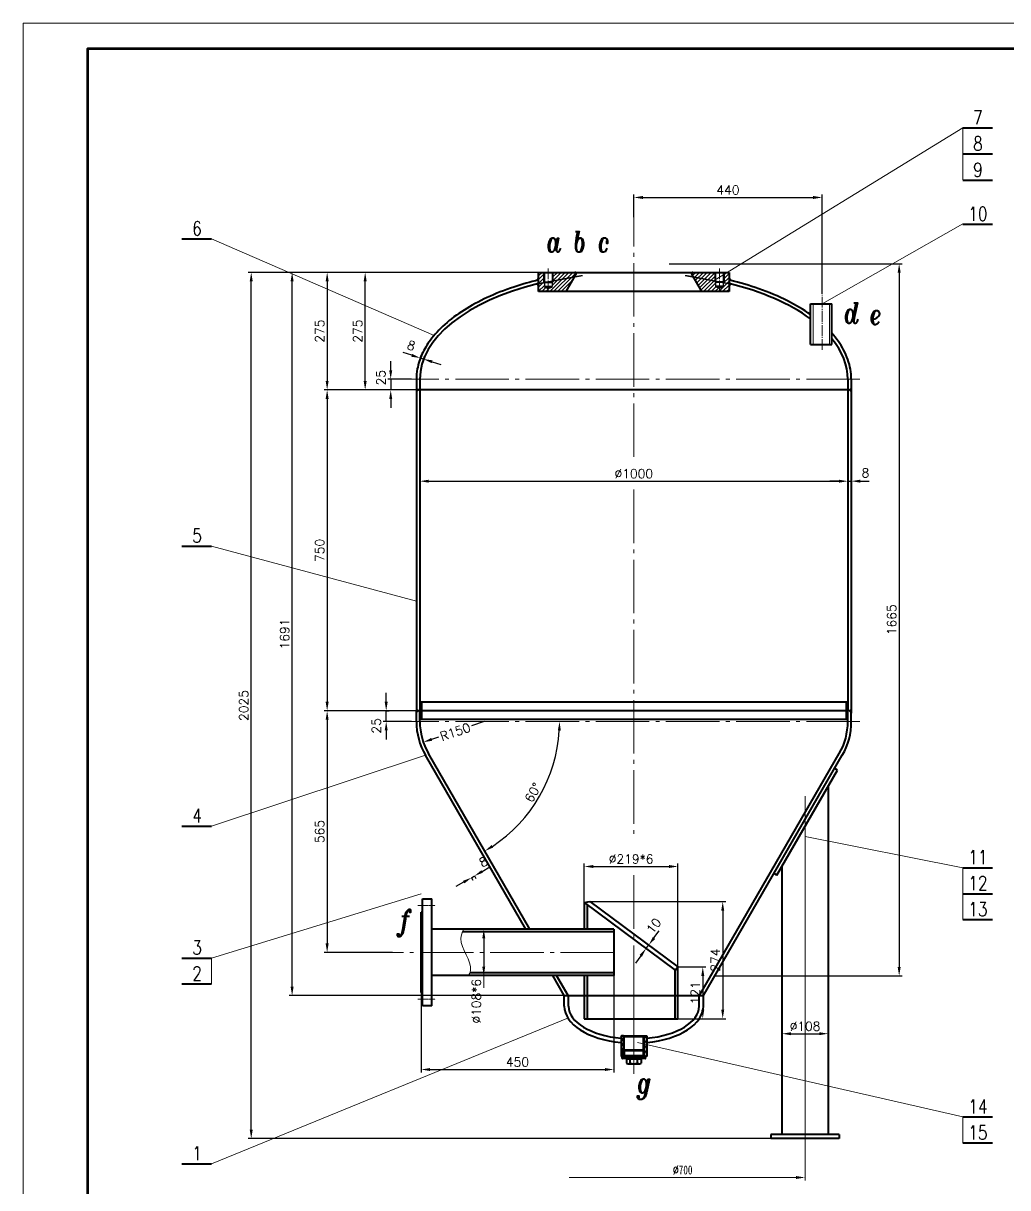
# Model space of a CAD drawing. Header units: millimetres. Extents: x 3579 to 7143, y -13968 to -8922.
# Drawn here: x 3579 to 5878, y -11644 to -8922 of the extents above; entities that cross this region are included whole.
import ezdxf
from ezdxf.enums import TextEntityAlignment as Align

# ---------------------------------------------------------------- set-up
doc = ezdxf.new("R2010")
doc.units = ezdxf.units.MM
doc.header["$PDMODE"] = 2
doc.linetypes.add('ZXX-L', pattern=[3.28, 2.5, -0.3, 0.18, -0.3])
doc.linetypes.add('ZXX-S', pattern=[1.27, 0.75, -0.2, 0.12, -0.2])
for name, color, linetype, lineweight in [('A 粗实线', 1, 'Continuous', 40), ('B 细实线', 7, 'Continuous', 18), ('C 文 字', 2, 'Continuous', 20), ('D 短中心线', 3, 'ZXX-S', 18), ('E 长中心线', 3, 'ZXX-L', 18)]:
    doc.layers.add(name, color=color, linetype=linetype, lineweight=lineweight)
doc.layers.add('主线', color=7, linetype='Continuous')
doc.styles.add('HZTXT', font='SIMFANG.TTF', dxfattribs={"width": 0.75})
doc.styles.add('ITALICT', font='ITALICT.shx', dxfattribs={"width": 0.7})
doc.styles.add('ROMANC', font='romanc', dxfattribs={"width": 0.7, "height": 6})
doc.styles.get("Standard").update_dxf_attribs({"font": 'txt.shx'})
doc.dimstyles.new('通用标注4.0', dxfattribs={"dimscale": 7, "dimtxt": 3, "dimasz": 3, "dimexe": 1, "dimexo": 0, "dimgap": 1, "dimtad": 1, "dimdec": 0, "dimzin": 0, "dimdsep": 46, "dimtxsty": 'Standard', "dimcen": 0, "dimadec": 0, "dimazin": 0, "dimtfac": 0.375, "dimtdec": 0, "dimtmove": 2, "dimatfit": 3, "dimfxl": 0, "dimtzin": 0, "dimarcsym": 0})
pattern_1 = [(50, (5764.927, -19051.821), (-5.745333, 4.820907), [])]
pattern_2 = [(45, (-2174.3919, -17345.4459), (-0.56126601, 0.56126601), []), (135, (-2174.3919, -17345.4459), (-0.56126601, -0.56126601), [])]

# ---------------------------------------------------------------- blocks, each defined once
blk = doc.blocks.new('*D11')
at = {"layer": 'C 文 字', "color": 0, "lineweight": -2}
for p, q in [((4469.2, -9504.2), (4199.6, -9504.2)), ((4206.6, -11173.7), (4206.6, -9525.2)), ((4852.4, -11194.7), (4199.6, -11194.7))]:
    blk.add_line(p, q, dxfattribs=at)
at = {"layer": 'C 文 字', "color": 0}
for points in [[(4203.1, -9525.2), (4210.1, -9525.2), (4206.6, -9504.2)], [(4203.1, -11173.7), (4210.1, -11173.7), (4206.6, -11194.7)]]:
    blk.add_solid(points, dxfattribs=at)
at = {"layer": 'Defpoints', "color": 0}
for p in [(4206.6, -9504.2), (4469.2, -9504.2), (4852.4, -11194.7)]:
    blk.add_point(p, dxfattribs=at)
at = {"layer": 'C 文 字', "color": 0, "insert": (4189.1, -10349.5), "char_height": 21, "attachment_point": 5, "rotation": 90}
blk.add_mtext('1691', dxfattribs=at)
blk = doc.blocks.new('*D12')
at = {"layer": 'C 文 字', "color": 0, "lineweight": -2}
for p, q in [((4455.1, -9504.2), (4104, -9504.2)), ((4111, -11508), (4111, -9525.2)), ((5324.9, -11529), (4104, -11529))]:
    blk.add_line(p, q, dxfattribs=at)
at = {"layer": 'C 文 字', "color": 0}
for points in [[(4107.5, -9525.2), (4114.5, -9525.2), (4111, -9504.2)], [(4107.5, -11508), (4114.5, -11508), (4111, -11529)]]:
    blk.add_solid(points, dxfattribs=at)
at = {"layer": 'Defpoints', "color": 0}
for p in [(4111, -9504.2), (4455.1, -9504.2), (5324.9, -11529)]:
    blk.add_point(p, dxfattribs=at)
at = {"layer": 'C 文 字', "color": 0, "insert": (4093.5, -10516.6), "char_height": 21, "attachment_point": 5, "rotation": 90}
blk.add_mtext('2025', dxfattribs=at)
blk = doc.blocks.new('*D13')
at = {"layer": 'C 文 字', "color": 0, "lineweight": -2}
for p, q in [((4426.4, -10508), (4426.4, -10487)), ((4426.2, -10529), (4433.4, -10529)), ((4426.4, -10554), (4426.4, -10529)), ((4485.3, -10554), (4419.4, -10554)), ((4426.4, -10575), (4426.4, -10596))]:
    blk.add_line(p, q, dxfattribs=at)
at = {"layer": 'C 文 字', "color": 0}
for points in [[(4422.9, -10508), (4429.9, -10508), (4426.4, -10529)], [(4422.9, -10575), (4429.9, -10575), (4426.4, -10554)]]:
    blk.add_solid(points, dxfattribs=at)
at = {"layer": 'Defpoints', "color": 0}
for p in [(4426.2, -10529), (4426.4, -10529), (4485.3, -10554)]:
    blk.add_point(p, dxfattribs=at)
at = {"layer": 'C 文 字', "color": 0, "insert": (4403.3, -10564.2), "char_height": 21, "attachment_point": 5, "rotation": 90}
blk.add_mtext('25', dxfattribs=at)
blk = doc.blocks.new('*D14')
at = {"layer": 'C 文 字', "color": 0, "lineweight": -2}
for p, q in [((4654.9, -10554), (4625.3, -10564.1)), ((4532.8, -10595.6), (4549.1, -10590.1))]:
    blk.add_line(p, q, dxfattribs=at)
at = {"layer": 'C 文 字', "color": 0}
blk.add_solid([(4531.7, -10592.3), (4533.9, -10598.9), (4512.9, -10602.4)], dxfattribs=at)
at = {"layer": 'Defpoints', "color": 0}
for p in [(4654.9, -10554), (4512.9, -10602.4)]:
    blk.add_point(p, dxfattribs=at)
at = {"layer": 'C 文 字', "color": 0, "insert": (4587.6, -10578.3), "char_height": 21, "attachment_point": 5, "rotation": 18.8222}
blk.add_mtext('R150', dxfattribs=at)
blk = doc.blocks.new('*D15')
at = {"layer": 'C 文 字', "color": 0, "lineweight": -2}
for p, q in [((4369.2, -9779), (4281.4, -9779)), ((4288.4, -9800), (4288.4, -10508)), ((4508.9, -10529), (4281.4, -10529))]:
    blk.add_line(p, q, dxfattribs=at)
at = {"layer": 'C 文 字', "color": 0}
for points in [[(4284.9, -9800), (4291.9, -9800), (4288.4, -9779)], [(4284.9, -10508), (4291.9, -10508), (4288.4, -10529)]]:
    blk.add_solid(points, dxfattribs=at)
at = {"layer": 'Defpoints', "color": 0}
for p in [(4369.2, -9779), (4288.4, -10529), (4508.9, -10529)]:
    blk.add_point(p, dxfattribs=at)
at = {"layer": 'C 文 字', "color": 0, "insert": (4270.9, -10154), "char_height": 21, "attachment_point": 5, "rotation": 90}
blk.add_mtext('750', dxfattribs=at)
blk = doc.blocks.new('*D16')
at = {"layer": 'C 文 字', "color": 0, "lineweight": -2}
for p, q in [((4504.9, -10035.8), (4504.9, -9985.3)), ((5504.9, -10010.1), (5504.9, -9985.3)), ((4525.9, -9992.3), (5483.9, -9992.3))]:
    blk.add_line(p, q, dxfattribs=at)
at = {"layer": 'C 文 字', "color": 0}
for points in [[(4525.9, -9988.8), (4525.9, -9995.8), (4504.9, -9992.3)], [(5483.9, -9988.8), (5483.9, -9995.8), (5504.9, -9992.3)]]:
    blk.add_solid(points, dxfattribs=at)
at = {"layer": 'Defpoints', "color": 0}
for p in [(5504.9, -9992.3), (5504.9, -10010.1), (4504.9, -10035.8)]:
    blk.add_point(p, dxfattribs=at)
at = {"layer": 'C 文 字', "color": 0, "insert": (5004.9, -9974.8), "char_height": 21, "attachment_point": 5}
blk.add_mtext('{\\Ftxt.shx;%%c}1000', dxfattribs=at)
blk = doc.blocks.new('*D17')
at = {"layer": 'C 文 字', "color": 0, "lineweight": -2}
for p, q in [((5504.9, -9992.3), (5504.9, -9985.3)), ((5512.9, -9992.3), (5512.9, -9985.3)), ((5483.9, -9992.3), (5462.9, -9992.3)), ((5504.9, -9992.3), (5512.9, -9992.3)), ((5533.9, -9992.3), (5554.9, -9992.3))]:
    blk.add_line(p, q, dxfattribs=at)
at = {"layer": 'C 文 字', "color": 0}
for points in [[(5483.9, -9988.8), (5483.9, -9995.8), (5504.9, -9992.3)], [(5533.9, -9988.8), (5533.9, -9995.8), (5512.9, -9992.3)]]:
    blk.add_solid(points, dxfattribs=at)
at = {"layer": 'Defpoints', "color": 0}
for p in [(5504.9, -9992.3), (5512.9, -9992.3), (5512.9, -9992.3)]:
    blk.add_point(p, dxfattribs=at)
at = {"layer": 'C 文 字', "color": 0, "insert": (5545.8, -9973), "char_height": 21, "attachment_point": 5}
blk.add_mtext('8', dxfattribs=at)
blk = doc.blocks.new('*D18')
at = {"layer": 'C 文 字', "color": 0, "lineweight": -2}
for p, q in [((4455.1, -9504.2), (4281.4, -9504.2)), ((4288.4, -9525.2), (4288.4, -9758)), ((4459.6, -9779), (4281.4, -9779))]:
    blk.add_line(p, q, dxfattribs=at)
at = {"layer": 'C 文 字', "color": 0}
for points in [[(4284.9, -9525.2), (4291.9, -9525.2), (4288.4, -9504.2)], [(4284.9, -9758), (4291.9, -9758), (4288.4, -9779)]]:
    blk.add_solid(points, dxfattribs=at)
at = {"layer": 'Defpoints', "color": 0}
for p in [(4455.1, -9504.2), (4288.4, -9779), (4459.6, -9779)]:
    blk.add_point(p, dxfattribs=at)
at = {"layer": 'C 文 字', "color": 0, "insert": (4270.9, -9641.6), "char_height": 21, "attachment_point": 5, "rotation": 90}
blk.add_mtext('275', dxfattribs=at)
blk = doc.blocks.new('*D19')
at = {"layer": 'C 文 字', "color": 0, "lineweight": -2}
for p, q in [((4893.7, -9504.2), (4370.2, -9504.2)), ((4377.2, -9758), (4377.2, -9525.2)), ((4504.9, -9779), (4370.2, -9779))]:
    blk.add_line(p, q, dxfattribs=at)
at = {"layer": 'C 文 字', "color": 0}
for points in [[(4373.7, -9525.2), (4380.7, -9525.2), (4377.2, -9504.2)], [(4373.7, -9758), (4380.7, -9758), (4377.2, -9779)]]:
    blk.add_solid(points, dxfattribs=at)
at = {"layer": 'Defpoints', "color": 0}
for p in [(4377.2, -9504.2), (4893.7, -9504.2), (4504.9, -9779)]:
    blk.add_point(p, dxfattribs=at)
at = {"layer": 'C 文 字', "color": 0, "insert": (4359.7, -9641.6), "char_height": 21, "attachment_point": 5, "rotation": 90}
blk.add_mtext('275', dxfattribs=at)
blk = doc.blocks.new('*D20')
at = {"layer": 'C 文 字', "color": 0, "lineweight": -2}
for p, q in [((4436.9, -9733), (4436.9, -9712)), ((4485.3, -9754), (4429.9, -9754)), ((4436.9, -9754), (4436.9, -9779)), ((4459.6, -9779), (4429.9, -9779)), ((4436.9, -9800), (4436.9, -9821))]:
    blk.add_line(p, q, dxfattribs=at)
at = {"layer": 'C 文 字', "color": 0}
for points in [[(4433.4, -9733), (4440.4, -9733), (4436.9, -9754)], [(4433.4, -9800), (4440.4, -9800), (4436.9, -9779)]]:
    blk.add_solid(points, dxfattribs=at)
at = {"layer": 'Defpoints', "color": 0}
for p in [(4485.3, -9754), (4436.9, -9779), (4459.6, -9779)]:
    blk.add_point(p, dxfattribs=at)
at = {"layer": 'C 文 字', "color": 0, "insert": (4413.9, -9750.5), "char_height": 21, "attachment_point": 5, "rotation": 90}
blk.add_mtext('25', dxfattribs=at)
blk = doc.blocks.new('*D21')
at = {"layer": 'C 文 字', "color": 0, "lineweight": -2}
for p, q in [((4486.1, -9698.1), (4466.1, -9691.7)), ((4503.4, -9712.8), (4508.2, -9697.8)), ((4513.6, -9706.9), (4506.1, -9704.5)), ((4511, -9715.2), (4515.7, -9700.2)), ((4533.6, -9713.3), (4553.6, -9719.6))]:
    blk.add_line(p, q, dxfattribs=at)
at = {"layer": 'C 文 字', "color": 0}
for points in [[(4487.1, -9694.8), (4485, -9701.4), (4506.1, -9704.5)], [(4534.7, -9709.9), (4532.6, -9716.6), (4513.6, -9706.9)]]:
    blk.add_solid(points, dxfattribs=at)
at = {"layer": 'Defpoints', "color": 0}
for p in [(4503.4, -9712.8), (4506.1, -9704.5), (4511, -9715.2)]:
    blk.add_point(p, dxfattribs=at)
at = {"layer": 'C 文 字', "color": 0, "insert": (4484.9, -9675.2), "char_height": 21, "attachment_point": 5, "rotation": 342.3297}
blk.add_mtext('8', dxfattribs=at)
blk = doc.blocks.new('*D30')
at = {"layer": 'C 文 字', "color": 0, "lineweight": -2}
for p, q in [((5004.9, -9375.6), (5004.9, -9322.2)), ((5025.9, -9329.2), (5423.6, -9329.2)), ((5444.6, -9554.8), (5444.6, -9322.2))]:
    blk.add_line(p, q, dxfattribs=at)
at = {"layer": 'C 文 字', "color": 0}
for points in [[(5025.9, -9325.7), (5025.9, -9332.7), (5004.9, -9329.2)], [(5423.6, -9325.7), (5423.6, -9332.7), (5444.6, -9329.2)]]:
    blk.add_solid(points, dxfattribs=at)
at = {"layer": 'Defpoints', "color": 0}
for p in [(5444.6, -9329.2), (5004.9, -9375.6), (5444.6, -9554.8)]:
    blk.add_point(p, dxfattribs=at)
at = {"layer": 'C 文 字', "color": 0, "insert": (5224.7, -9311.7), "char_height": 21, "attachment_point": 5}
blk.add_mtext('440', dxfattribs=at)
blk = doc.blocks.new('*D31')
at = {"layer": 'C 文 字', "color": 0, "lineweight": -2}
for p, q in [((4652.5, -11039.7), (4661.3, -11039.7)), ((4654.3, -11060.7), (4654.3, -11126.7)), ((4652.5, -11147.7), (4661.3, -11147.7))]:
    blk.add_line(p, q, dxfattribs=at)
at = {"layer": 'C 文 字', "color": 0}
for points in [[(4650.8, -11060.7), (4657.8, -11060.7), (4654.3, -11039.7)], [(4650.8, -11126.7), (4657.8, -11126.7), (4654.3, -11147.7)]]:
    blk.add_solid(points, dxfattribs=at)
at = {"layer": 'Defpoints', "color": 0}
for p in [(4652.5, -11039.7), (4652.5, -11147.7), (4654.3, -11147.7)]:
    blk.add_point(p, dxfattribs=at)
at = {"layer": 'C 文 字', "color": 0, "insert": (4636.8, -11207.9), "char_height": 21, "attachment_point": 5, "rotation": 90}
blk.add_mtext('%%c108*6', dxfattribs=at)
blk = doc.blocks.new('*D32')
at = {"layer": 'C 文 字', "color": 0, "lineweight": -2}
for p, q in [((4650.6, -10904.5), (4668.8, -10894)), ((4607.3, -10929.5), (4589.1, -10940)), ((4625.5, -10919), (4632.4, -10915)), ((4625.5, -10919), (4629, -10925.1)), ((4632.4, -10915), (4635.9, -10921.1))]:
    blk.add_line(p, q, dxfattribs=at)
at = {"layer": 'C 文 字', "color": 0}
for points in [[(4648.8, -10901.5), (4652.3, -10907.5), (4632.4, -10915)], [(4605.5, -10926.5), (4609, -10932.5), (4625.5, -10919)]]:
    blk.add_solid(points, dxfattribs=at)
at = {"layer": 'Defpoints', "color": 0}
for p in [(4625.5, -10919), (4632.4, -10915), (4632.4, -10915)]:
    blk.add_point(p, dxfattribs=at)
at = {"layer": 'C 文 字', "color": 0, "insert": (4653.4, -10882.1), "char_height": 21, "attachment_point": 5, "rotation": 30}
blk.add_mtext('8', dxfattribs=at)
blk = doc.blocks.new('*D33')
at = {"layer": 'C 文 字', "color": 0, "lineweight": -2}
for p, q in [((4901.9, -10974.8), (5219.5, -10974.8)), ((5212.5, -10995.8), (5212.5, -11227.7)), ((5107.7, -11248.7), (5219.5, -11248.7))]:
    blk.add_line(p, q, dxfattribs=at)
at = {"layer": 'C 文 字', "color": 0}
for points in [[(5209, -10995.8), (5216, -10995.8), (5212.5, -10974.8)], [(5209, -11227.7), (5216, -11227.7), (5212.5, -11248.7)]]:
    blk.add_solid(points, dxfattribs=at)
at = {"layer": 'Defpoints', "color": 0}
for p in [(4901.9, -10974.8), (5107.7, -11248.7), (5212.5, -11248.7)]:
    blk.add_point(p, dxfattribs=at)
at = {"layer": 'C 文 字', "color": 0, "insert": (5195, -11111.7), "char_height": 21, "attachment_point": 5, "rotation": 90}
blk.add_mtext('274', dxfattribs=at)
blk = doc.blocks.new('*D34')
at = {"layer": 'C 文 字', "color": 0, "lineweight": -2}
for p, q in [((5087.4, -9484), (5631.7, -9484)), ((5624.7, -9505), (5624.7, -11127.7)), ((5194, -11148.7), (5631.7, -11148.7))]:
    blk.add_line(p, q, dxfattribs=at)
at = {"layer": 'C 文 字', "color": 0}
for points in [[(5621.2, -9505), (5628.2, -9505), (5624.7, -9484)], [(5621.2, -11127.7), (5628.2, -11127.7), (5624.7, -11148.7)]]:
    blk.add_solid(points, dxfattribs=at)
at = {"layer": 'Defpoints', "color": 0}
for p in [(5087.4, -9484), (5194, -11148.7), (5624.7, -11148.7)]:
    blk.add_point(p, dxfattribs=at)
at = {"layer": 'C 文 字', "color": 0, "insert": (5607.2, -10316.3), "char_height": 21, "attachment_point": 5, "rotation": 90}
blk.add_mtext('1665', dxfattribs=at)
blk = doc.blocks.new('*D35')
at = {"layer": 'C 文 字', "color": 0, "lineweight": -2}
for p, q in [((5051.9, -11060), (5064.4, -11043.1)), ((5042.3, -11079), (5033.8, -11072.7)), ((5021, -11101.6), (5008.5, -11118.5)), ((5036.5, -11086.9), (5027.9, -11080.6)), ((5033.5, -11084.7), (5039.4, -11076.9))]:
    blk.add_line(p, q, dxfattribs=at)
at = {"layer": 'C 文 字', "color": 0}
for points in [[(5049.1, -11057.9), (5054.7, -11062.1), (5039.4, -11076.9)], [(5018.2, -11099.5), (5023.8, -11103.7), (5033.5, -11084.7)]]:
    blk.add_solid(points, dxfattribs=at)
at = {"layer": 'Defpoints', "color": 0}
for p in [(5036.5, -11086.9), (5039.4, -11076.9), (5042.3, -11079)]:
    blk.add_point(p, dxfattribs=at)
at = {"layer": 'C 文 字', "color": 0, "insert": (5051.4, -11031.5), "char_height": 21, "attachment_point": 5, "rotation": 53.4062}
blk.add_mtext('10', dxfattribs=at)
blk = doc.blocks.new('*D36')
at = {"layer": 'C 文 字', "color": 0, "lineweight": -2}
for p, q in [((4958.4, -11147.7), (4958.4, -11374.4)), ((4507.9, -11187.7), (4507.9, -11374.4)), ((4528.9, -11367.4), (4937.4, -11367.4))]:
    blk.add_line(p, q, dxfattribs=at)
at = {"layer": 'C 文 字', "color": 0}
for points in [[(4528.9, -11363.9), (4528.9, -11370.9), (4507.9, -11367.4)], [(4937.4, -11363.9), (4937.4, -11370.9), (4958.4, -11367.4)]]:
    blk.add_solid(points, dxfattribs=at)
at = {"layer": 'Defpoints', "color": 0}
for p in [(4958.4, -11147.7), (4507.9, -11187.7), (4958.4, -11367.4)]:
    blk.add_point(p, dxfattribs=at)
at = {"layer": 'C 文 字', "color": 0, "insert": (4733.2, -11349.9), "char_height": 21, "attachment_point": 5}
blk.add_mtext('450', dxfattribs=at)
blk = doc.blocks.new('*D37')
at = {"layer": 'C 文 字', "color": 0, "lineweight": -2}
for p, q in [((4288.4, -10529), (4281.4, -10529)), ((4288.4, -10550), (4288.4, -11072.7)), ((4441.2, -11093.7), (4281.4, -11093.7))]:
    blk.add_line(p, q, dxfattribs=at)
at = {"layer": 'C 文 字', "color": 0}
for points in [[(4284.9, -10550), (4291.9, -10550), (4288.4, -10529)], [(4284.9, -11072.7), (4291.9, -11072.7), (4288.4, -11093.7)]]:
    blk.add_solid(points, dxfattribs=at)
at = {"layer": 'Defpoints', "color": 0}
for p in [(4288.4, -10529), (4288.4, -11093.7), (4441.2, -11093.7)]:
    blk.add_point(p, dxfattribs=at)
at = {"layer": 'C 文 字', "color": 0, "insert": (4270.9, -10811.3), "char_height": 21, "attachment_point": 5, "rotation": 90}
blk.add_mtext('565', dxfattribs=at)
blk = doc.blocks.new('*D38')
at = {"layer": 'C 文 字', "color": 0, "lineweight": -2}
for p, q in [((4889.2, -10977.1), (4889.2, -10885.9)), ((5107.8, -11127.7), (5107.8, -10885.9)), ((4910.2, -10892.9), (5086.8, -10892.9))]:
    blk.add_line(p, q, dxfattribs=at)
at = {"layer": 'C 文 字', "color": 0}
for points in [[(4910.2, -10889.4), (4910.2, -10896.4), (4889.2, -10892.9)], [(5086.8, -10889.4), (5086.8, -10896.4), (5107.8, -10892.9)]]:
    blk.add_solid(points, dxfattribs=at)
at = {"layer": 'Defpoints', "color": 0}
for p in [(5107.8, -10892.9), (4889.2, -10977.1), (5107.8, -11127.7)]:
    blk.add_point(p, dxfattribs=at)
at = {"layer": 'C 文 字', "color": 0, "insert": (4998.5, -10875.4), "char_height": 21, "attachment_point": 5}
blk.add_mtext('%%c219*6', dxfattribs=at)
blk = doc.blocks.new('*D52')
at = {"layer": 'C 文 字', "color": 0, "lineweight": -2}
blk.add_arc((4481.7, -10554), 349.7, 303.4415, 356.5585, dxfattribs=at)
at = {"layer": 'C 文 字', "color": 0}
for points in [[(4827.2, -10574.9), (4834.2, -10575.1), (4831.4, -10554)], [(4676.2, -10848.7), (4672.6, -10842.8), (4656.5, -10856.8)]]:
    blk.add_solid(points, dxfattribs=at)
at = {"layer": 'Defpoints', "color": 0}
for p in [(4485.3, -10554), (5533, -10554), (4525, -10629), (4749.6, -10778.7), (4762.1, -11039.7)]:
    blk.add_point(p, dxfattribs=at)
at = {"layer": 'C 文 字', "color": 0, "insert": (4769.4, -10720.1), "char_height": 21, "attachment_point": 5, "rotation": 60}
blk.add_mtext('60°', dxfattribs=at)
blk = doc.blocks.new('*D59')
at = {"layer": 'C 文 字', "color": 0, "lineweight": -2}
for p, q in [((5107.8, -11127.7), (5172.9, -11127.7)), ((5165.9, -11148.7), (5165.9, -11227.7)), ((5163.6, -11248.7), (5172.9, -11248.7))]:
    blk.add_line(p, q, dxfattribs=at)
at = {"layer": 'C 文 字', "color": 0}
for points in [[(5162.4, -11148.7), (5169.4, -11148.7), (5165.9, -11127.7)], [(5162.4, -11227.7), (5169.4, -11227.7), (5165.9, -11248.7)]]:
    blk.add_solid(points, dxfattribs=at)
at = {"layer": 'Defpoints', "color": 0}
for p in [(5107.8, -11127.7), (5163.6, -11248.7), (5165.9, -11248.7)]:
    blk.add_point(p, dxfattribs=at)
at = {"layer": 'C 文 字', "color": 0, "insert": (5148.4, -11188.2), "char_height": 21, "attachment_point": 5, "rotation": 90}
blk.add_mtext('121', dxfattribs=at)
blk = doc.blocks.new('*D62')
at = {"layer": 'C 文 字', "color": 0, "lineweight": -2}
for p, q in [((5350.9, -11283.7), (5350.9, -11276.7)), ((5371.9, -11283.7), (5437.9, -11283.7)), ((5458.9, -11283.7), (5458.9, -11276.7))]:
    blk.add_line(p, q, dxfattribs=at)
at = {"layer": 'C 文 字', "color": 0}
for points in [[(5371.9, -11280.2), (5371.9, -11287.2), (5350.9, -11283.7)], [(5437.9, -11280.2), (5437.9, -11287.2), (5458.9, -11283.7)]]:
    blk.add_solid(points, dxfattribs=at)
at = {"layer": 'Defpoints', "color": 0}
for p in [(5350.9, -11283.7), (5458.9, -11283.7), (5458.9, -11283.7)]:
    blk.add_point(p, dxfattribs=at)
at = {"layer": 'C 文 字', "color": 0, "insert": (5404.9, -11266.2), "char_height": 21, "attachment_point": 5}
blk.add_mtext('%%c108', dxfattribs=at)

msp = doc.modelspace()

# ---------------------------------------------------------------- hatches: boundary and pattern name
at = {"layer": 'A 粗实线'}
h = msp.add_hatch(dxfattribs=at)
h.set_pattern_fill('_U', color=256, scale=7.5, angle=50, style=0, pattern_type=0)
h.set_pattern_definition(pattern_1)
h.paths.add_polyline_path([(4981, -11289), (4974.9, -11289), (4974.9, -11327.2), (4974.9, -11337), (4981, -11337), (4982.5, -11335.5), (4982.5, -11290.5)])
h = msp.add_hatch(dxfattribs=at)
h.set_pattern_fill('_U', color=256, scale=7.5, angle=50, style=0, pattern_type=0)
h.set_pattern_definition(pattern_1)
h.paths.add_polyline_path([(5034.9, -11289), (5028.8, -11289), (5027.3, -11290.5), (5027.3, -11335.5), (5028.8, -11337), (5034.9, -11337), (5034.9, -11328.2), (5034.9, -11319.2), (5034.9, -11309.4)])
at = {"layer": '主线', "lineweight": 30}
h = msp.add_hatch(dxfattribs=at)
h.set_pattern_fill('ANSI37', color=1, scale=0.25, style=0)
h.set_pattern_definition(pattern_2)
edge = h.paths.add_edge_path()
edge.add_line((4782.4, -9515.4), (4777.9, -9523))
edge.add_spline(control_points=[(4777.9, -9523), (4779.4, -9522.6), (4780.9, -9522.2), (4782.4, -9521.9)], knot_values=[5.169304, 5.169304, 5.169304, 5.169304, 5.179316, 5.179316, 5.179316, 5.179316], degree=3, periodic=0)
edge.add_line((4782.4, -9521.9), (4782.4, -9515.4))
edge = h.paths.add_edge_path()
edge.add_ellipse((5004.9, -9754), major_axis=(-500, 0), ratio=0.5, start_angle=296.4233, end_angle=297.0967)
edge.add_line((4777.2, -9531.4), (4782.4, -9536.4))
edge.add_line((4782.4, -9536.4), (4782.4, -9530.1))
at = {"layer": '主线'}
h = msp.add_hatch(dxfattribs=at)
h.set_pattern_fill('ANSI31', color=256, scale=2, style=0)
h.set_pattern_definition([(45, (-1120.3485, -7036.37), (-4.490128, 4.490128), [])])
h.paths.add_polyline_path([(4869.8, -9508.7, 0.57735), (4867.2, -9504.2), (4814.9, -9504.2), (4814.9, -9526.9), (4813.9, -9526.9), (4813.9, -9537.2), (4804.9, -9541), (4795.9, -9537.2), (4795.9, -9526.9), (4794.9, -9526.9), (4794.9, -9504.2), (4782.4, -9504.2), (4782.4, -9549.2), (4846.4, -9549.2)])
h.paths.add_polyline_path([(5163.4, -9549.2), (5227.4, -9549.2), (5227.4, -9504.2), (5214.9, -9504.2), (5214.9, -9526.9), (5213.9, -9526.9), (5213.9, -9537.2), (5204.9, -9541), (5195.9, -9537.2), (5195.9, -9526.9), (5194.9, -9526.9), (5194.9, -9504.2), (5142.6, -9504.2, 0.57735), (5140, -9508.7)])
at = {"layer": '主线', "lineweight": 30}
h = msp.add_hatch(dxfattribs=at)
h.set_pattern_fill('ANSI37', color=1, scale=0.25, style=0)
h.set_pattern_definition(pattern_2)
edge = h.paths.add_edge_path()
edge.add_line((5227.4, -9515.4), (5227.4, -9521.9))
edge.add_spline(control_points=[(5227.4, -9521.9), (5228.9, -9522.2), (5230.4, -9522.6), (5231.9, -9523)], knot_values=[4.245463, 4.245463, 4.245463, 4.245463, 4.255475, 4.255475, 4.255475, 4.255475], degree=3, periodic=0)
edge.add_line((5231.9, -9523), (5227.4, -9515.4))
edge = h.paths.add_edge_path()
edge.add_ellipse((5004.9, -9754), major_axis=(-500, 0), ratio=0.5, start_angle=242.9033, end_angle=243.5767)
edge.add_line((5227.4, -9530.1), (5227.4, -9536.4))
edge.add_line((5227.4, -9536.4), (5232.7, -9531.4))

# ---------------------------------------------------------------- linework, layer by layer
at = {"layer": 'A 粗实线'}
for p, q in [((5773.3, -9166.7), (5842.6, -9166.7)), ((5773.3, -9227.4), (5842.6, -9227.4)), ((5773.3, -9288.8), (5842.6, -9288.8)), ((5773.3, -9391.8), (5842.6, -9391.8)), ((3948.9, -9426.1), (4018.3, -9426.1)), ((4782.4, -9504.2), (5004.9, -9504.2)), ((4782.4, -9549.2), (4782.4, -9504.2)), ((4794.9, -9504.2), (4794.9, -9526.9)), ((4814.9, -9504.2), (4814.9, -9526.9)), ((4846.4, -9549.2), (4869.8, -9508.7)), ((5004.9, -9504.2), (5227.4, -9504.2)), ((5163.4, -9549.2), (5140, -9508.7)), ((5194.9, -9504.2), (5194.9, -9526.9)), ((5214.9, -9504.2), (5214.9, -9526.9)), ((5227.4, -9504.2), (5227.4, -9549.2)), ((5004.9, -9549.2), (4782.4, -9549.2)), ((4794.9, -9526.9), (4814.9, -9526.9)), ((4795.9, -9537.2), (4813.9, -9537.2)), ((4795.9, -9537.2), (4804.9, -9541)), ((4804.9, -9541), (4813.9, -9537.2)), ((5227.4, -9549.2), (5004.9, -9549.2)), ((5214.9, -9526.9), (5194.9, -9526.9)), ((5213.9, -9537.2), (5195.9, -9537.2)), ((5204.9, -9541), (5195.9, -9537.2)), ((5213.9, -9537.2), (5204.9, -9541)), ((5417.6, -9672.5), (5417.6, -9577.6)), ((5417.6, -9577.6), (5467.6, -9577.6)), ((5467.6, -9672.5), (5467.6, -9577.6)), ((5417.6, -9672.5), (5467.6, -9672.5)), ((4496.9, -9754), (4496.9, -10529)), ((4504.9, -9754), (4504.9, -10529)), ((5504.9, -9754), (5504.9, -10529)), ((5512.9, -9754), (5512.9, -10534.6)), ((5504.9, -9779), (4496.9, -9779)), ((3948.9, -10144), (4018.3, -10144)), ((4496.9, -10554), (4496.9, -10529)), ((5504.9, -10529), (4496.9, -10529)), ((5504.9, -10509), (4504.9, -10509)), ((4504.9, -10554), (4504.9, -10529)), ((5504.9, -10529), (4504.9, -10529)), ((4508.9, -10509), (4508.9, -10549)), ((5500.9, -10509), (5500.9, -10549)), ((5504.9, -10554), (5504.9, -10529)), ((5512.9, -10554), (5512.9, -10529)), ((5504.9, -10549), (4504.9, -10549)), ((4752.9, -11039.7), (4518.1, -10633)), ((4762.1, -11039.7), (4525, -10629)), ((5158.2, -11194.7), (5484.8, -10629)), ((5167.4, -11194.7), (5491.7, -10633)), ((5339.3, -10912.9), (5481, -10667.6)), ((5481, -10667.6), (5474.1, -10663.6)), ((5458.9, -10705.8), (5458.9, -11519)), ((3948.9, -10798.4), (4018.3, -10798.4)), ((5339.3, -10912.9), (5332.4, -10908.9)), ((5350.9, -10892.9), (5350.9, -11519)), ((5773.3, -10895.7), (5842.6, -10895.7)), ((5773.3, -10956.4), (5842.6, -10956.4)), ((4510.9, -11218.7), (4510.9, -10968.7)), ((4510.9, -10968.7), (4532.9, -10968.7)), ((4532.9, -11218.7), (4532.9, -10968.7)), ((4889.2, -10977.1), (4901.9, -10974.8)), ((4889.2, -10977.1), (5101.4, -11135.3)), ((4889.2, -10977.1), (4889.2, -11040.7)), ((4895.5, -10982.4), (4895.5, -11040.7)), ((4901.9, -10974.8), (5107.8, -11127.7)), ((4507.9, -11187.7), (4507.9, -10999.7)), ((4510.9, -10999.7), (4507.9, -10999.7)), ((4507.9, -10999.7), (4507.9, -10999.7)), ((5773.3, -11017.1), (5842.6, -11017.1)), ((4507.9, -11160.2), (4507.9, -11027.2)), ((4958.4, -11039.7), (4532.9, -11039.7)), ((4958.4, -11045.7), (4604.7, -11045.7)), ((4958.4, -11039.7), (4958.4, -11147.7)), ((3948.9, -11106.8), (4018.3, -11106.8)), ((5101.4, -11135.3), (5107.8, -11127.7)), ((5107.7, -11248.7), (5107.8, -11127.7)), ((4958.4, -11147.7), (4532.9, -11147.7)), ((4958.4, -11141.7), (4621.5, -11141.7)), ((4842.4, -11194.7), (4815.3, -11147.7)), ((4851.6, -11194.7), (4824.5, -11147.7)), ((4889.2, -11148.7), (4889.2, -11248.7)), ((4895.5, -11148.7), (4895.5, -11248.7)), ((5101.4, -11248.7), (5101.4, -11135.3)), ((3948.9, -11167.5), (4018.3, -11167.5)), ((4842.4, -11179), (4842.5, -11179)), ((5167.3, -11179), (5167.4, -11179)), ((4510.9, -11187.7), (4507.9, -11187.7)), ((4842.4, -11194.7), (5167.4, -11194.7)), ((4842.4, -11219.7), (4842.4, -11194.7)), ((4852.4, -11219.7), (4852.4, -11194.7)), ((5157.4, -11219.7), (5157.4, -11194.7)), ((5167.4, -11219.7), (5167.4, -11194.7)), ((4532.9, -11218.7), (4510.9, -11218.7)), ((4889.2, -11248.7), (5107.7, -11248.7)), ((4974.9, -11289), (4974.9, -11337)), ((4974.9, -11289), (5028.8, -11289)), ((4981, -11289), (4976.4, -11289)), ((4981, -11289), (4981, -11337)), ((4982.5, -11290.5), (4981, -11289)), ((4982.5, -11335.5), (4982.5, -11290.5)), ((4982.5, -11290.5), (5027.3, -11290.5)), ((5027.3, -11290.5), (5028.8, -11289)), ((5027.3, -11335.5), (5027.3, -11290.5)), ((5028.8, -11289), (5028.8, -11337)), ((5028.8, -11289), (5034.9, -11289)), ((5034.9, -11289), (5034.9, -11337)), ((4981, -11323.3), (4982.5, -11321)), ((4982.5, -11321), (4982.5, -11335.8)), ((4982.5, -11321), (5027.3, -11321)), ((5027.3, -11321), (5027.3, -11335.8)), ((5028.8, -11323.3), (5027.3, -11321)), ((4974.9, -11337), (5028.8, -11337)), ((4976.4, -11337), (4981, -11337)), ((4977.4, -11341), (4977.4, -11337)), ((4977.4, -11337), (4981, -11337)), ((4987.6, -11342), (4978.4, -11342)), ((4981, -11334.7), (4981, -11323.3)), ((4981, -11323.3), (5028.8, -11323.3)), ((4981, -11334.7), (4982.3, -11335.4)), ((4981, -11334.7), (5028.8, -11334.7)), ((4981, -11337), (4982.5, -11335.5)), ((4981, -11337), (4982.3, -11336.2)), ((4981, -11337), (5028.8, -11337)), ((4982.5, -11335.5), (5027.3, -11335.5)), ((4982.5, -11335.8), (5027.3, -11335.8)), ((4987.6, -11342), (4987.6, -11352.2)), ((4987.6, -11342), (5022.2, -11342)), ((4987.6, -11342.8), (5022.2, -11342.8)), ((4996.3, -11352.2), (4996.3, -11342.8)), ((5013.6, -11352.2), (5013.6, -11342.8)), ((5031.4, -11342), (5022.2, -11342)), ((5022.2, -11342), (5022.2, -11352.2)), ((5028.8, -11337), (5027.3, -11335.5)), ((5028.8, -11334.7), (5027.6, -11335.4)), ((5028.8, -11337), (5027.6, -11336.2)), ((5028.8, -11334.7), (5028.8, -11323.3)), ((5028.8, -11337), (5032.4, -11337)), ((5034.9, -11337), (5028.8, -11337)), ((5032.4, -11341), (5032.4, -11337)), ((4991.9, -11354), (5017.9, -11354)), ((5773.3, -11478.2), (5842.6, -11478.2)), ((5324.9, -11519), (5324.9, -11529)), ((5484.9, -11519), (5324.9, -11519)), ((5484.9, -11529), (5324.9, -11529)), ((5484.9, -11519), (5484.9, -11529)), ((5773.3, -11538.9), (5842.6, -11538.9)), ((3948.9, -11587.6), (4018.3, -11587.6))]:
    msp.add_line(p, q, dxfattribs=at)
at = {"layer": 'A 粗实线', "color": 5, "lineweight": 120}
msp.add_lwpolyline([(7082.6, -13908.1), (7082.6, -8982.1), (3728.6, -8982.1), (3728.6, -13908.1)], close=True, dxfattribs=at)
at = {"layer": 'A 粗实线'}
for centre, radius, start, end in [((4867.2, -9507.2), 3, 330, 90), ((5142.6, -9507.2), 3, 90, 210), ((4654.9, -10554), 158, 180, 210), ((4654.9, -10554), 150, 180, 210), ((5354.9, -10554), 150, 330, 0), ((5354.9, -10554), 158, 330, 0), ((4978.4, -11341), 1, 180, 270), ((4982, -11335.8), 0.46, 301.0359, 58.9641), ((5027.8, -11335.8), 0.46, 121.0359, 238.9641), ((5031.4, -11341), 1, 270, 0), ((4991.9, -11347.9), 6.12, 224.8836, 270), ((4991.9, -11347.9), 6.12, 270, 315.1164), ((5004.9, -11332.3), 21.7, 246.513, 293.487), ((5017.9, -11347.9), 6.12, 224.8836, 270), ((5017.9, -11347.9), 6.12, 270, 315.1164)]:
    msp.add_arc(centre, radius, start, end, dxfattribs=at)
for centre, major_axis, ratio, start_param, end_param in [((5004.9, -9754), (-500, 0), 0.5, 5.173563, 6.283185), ((5004.9, -9754), (-500, 0), 0.5, 3.741476, 4.251215), ((5004.9, -9754), (-500, 0), 0.5, 3.141593, 3.530275), ((5004.9, -11219.7), (162.5, 0), 0.530769, 3.141593, 4.526708), ((5004.9, -11219.7), (152.5, 0), 0.5, 3.141593, 4.514376), ((5004.9, -11219.7), (152.5, 0), 0.5, 4.910402, 6.283185), ((5004.9, -11219.7), (162.5, 0), 0.530769, 4.898069, 6.283185)]:
    msp.add_ellipse(centre, major_axis=major_axis, ratio=ratio, start_param=start_param, end_param=end_param, dxfattribs=at)
for points, knots in [([(4782.4, -9521.9), (4762.5, -9526.7), (4743.3, -9532.3), (4702.8, -9545.8), (4681.9, -9554), (4642.8, -9572.1), (4624.7, -9581.8), (4591.6, -9602.8), (4576.7, -9614), (4550.3, -9637.5), (4538.9, -9649.8), (4521.6, -9673.3), (4515, -9684.3), (4504.8, -9706.8), (4501.2, -9718.3), (4497.6, -9737.9), (4496.9, -9746), (4496.9, -9754)], [5.169303, 5.169303, 5.169303, 5.169303, 5.300908, 5.300908, 5.457956, 5.457956, 5.615004, 5.615004, 5.772052, 5.772052, 5.9291, 5.9291, 6.060892, 6.060892, 6.192685, 6.192685, 6.283185, 6.283185, 6.283185, 6.283185]), ([(5417.6, -9603), (5401.3, -9591.5), (5383.2, -9580.7), (5342.9, -9560.4), (5320.5, -9550.9), (5275.3, -9534.9), (5252.8, -9528.2), (5229.3, -9522.3)], [3.7576385, 3.7576385, 3.7576385, 3.7576385, 3.9228476, 3.9228476, 4.0957806, 4.0957806, 4.2512147, 4.2512147, 4.2512147, 4.2512147]), ([(5512.9, -9754), (5512.9, -9746.2), (5512.2, -9738.5), (5509.5, -9723), (5507.5, -9715.4), (5502.1, -9700.2), (5498.8, -9692.7), (5487.7, -9672), (5478.5, -9659.1), (5467.5, -9646.7)], [3.1415927, 3.1415927, 3.1415927, 3.1415927, 3.2290779, 3.2290779, 3.3165632, 3.3165632, 3.4040485, 3.4040485, 3.5614285, 3.5614285, 3.5614285, 3.5614285])]:
    msp.add_open_spline(points, degree=3, knots=knots, dxfattribs=at)
for points in [[(4504.9, -9779), (4496.9, -9773.4), (4496.9, -9784.6)], [(5504.9, -9779), (5512.9, -9773.4), (5512.9, -9784.6)], [(4504.9, -10529), (4496.9, -10534.6), (4496.9, -10523.4)], [(5504.9, -10529), (5512.9, -10534.6), (5512.9, -10523.4)]]:
    msp.add_solid(points, dxfattribs=at)
at = {"layer": 'B 细实线'}
for p, q in [((5773.3, -9227.4), (5773.3, -9166.7)), ((5773.3, -9288), (5773.3, -9227.4)), ((5773.3, -10956.4), (5773.3, -10895.7)), ((5773.3, -11017.1), (5773.3, -10956.4)), ((4018.3, -11167.5), (4018.3, -11106.8)), ((5773.3, -11538.9), (5773.3, -11478.2))]:
    msp.add_line(p, q, dxfattribs=at)
msp.add_lwpolyline([(7142.6, -13968.1), (7142.6, -8922.1), (3578.6, -8922.1), (3578.6, -13968.1)], close=True, dxfattribs=at)
msp.add_open_spline([(4607.5, -11039.7), (4603.8, -11046.9), (4592, -11078.2), (4631.9, -11116.6), (4620.8, -11143.8), (4618.7, -11147.7)], degree=3, knots=[13.56835, 13.56835, 13.56835, 13.56835, 36.839829, 114.545372, 127.600227, 127.600227, 127.600227, 127.600227], dxfattribs=at)
at = {"layer": 'C 文 字'}
for p, q in [((5194.9, -9521.8), (5773.3, -9166.7)), ((5444.6, -9577.6), (5773.3, -9391)), ((4538.5, -9651.7), (4018.3, -9426.1)), ((4496.9, -10272.5), (4018.3, -10144)), ((4518.1, -10633), (4018.3, -10798.4)), ((5404.9, -10823.1), (5773.3, -10895.7)), ((4507.9, -10956.7), (4018.3, -11106.8)), ((4654.3, -11047.7), (4654.3, -11176.6)), ((4852, -11246.7), (4018.3, -11587.6)), ((5013.6, -11304.6), (5773.3, -11478.2)), ((5404.9, -11576.9), (5404.9, -11626.8)), ((5383.9, -11619.8), (4854.1, -11619.8))]:
    msp.add_line(p, q, dxfattribs=at)
msp.add_solid([(5383.9, -11616.3), (5383.9, -11623.3), (5404.9, -11619.8)], dxfattribs=at)
at = {"layer": 'D 短中心线'}
for p, q in [((4499.9, -10984.2), (4540.9, -10984.2)), ((4499.9, -11203.2), (4540.9, -11203.2))]:
    msp.add_line(p, q, dxfattribs=at)
at = {"layer": 'E 长中心线', "ltscale": 50}
for p, q in [((5004.9, -9935.7), (5004.9, -9375.6)), ((5533, -9754), (4485.3, -9754)), ((5004.9, -10011.9), (5004.9, -10824.2)), ((5533, -10554), (4485.3, -10554)), ((5004.9, -10913.4), (5004.9, -11179.9)), ((4958.4, -11093.7), (4441.2, -11093.7))]:
    msp.add_line(p, q, dxfattribs=at)
at = {"layer": 'E 长中心线', "ltscale": 10}
for p, q in [((4804.9, -9495.3), (4804.9, -9545.9)), ((5204.9, -9495.3), (5204.9, -9545.9)), ((5444.6, -9685.1), (5444.6, -9555.2))]:
    msp.add_line(p, q, dxfattribs=at)
at = {"layer": 'E 长中心线', "color": 7, "linetype": 'ByBlock', "lineweight": 9, "ltscale": 10}
for p, q in [((5423.6, -9672.5), (5423.6, -9577.6)), ((5461.6, -9672.5), (5461.6, -9577.6))]:
    msp.add_line(p, q, dxfattribs=at)
at = {"layer": 'E 长中心线'}
for p, q in [((5404.9, -10728.6), (5404.9, -11576.9)), ((5004.9, -11179), (5004.9, -11377.7))]:
    msp.add_line(p, q, dxfattribs=at)
at = {"layer": '主线', "color": 1, "lineweight": 30}
for p, q in [((4777.9, -9523), (4782.4, -9515.4)), ((5231.9, -9523), (5227.4, -9515.4)), ((4777.2, -9531.4), (4782.4, -9536.4)), ((5232.7, -9531.4), (5227.4, -9536.4))]:
    msp.add_line(p, q, dxfattribs=at)
at = {"layer": '主线'}
for p, q in [((4795.9, -9504.2), (4795.9, -9537.2)), ((4813.9, -9504.2), (4813.9, -9537.2)), ((5195.9, -9504.2), (5195.9, -9537.2)), ((5213.9, -9504.2), (5213.9, -9537.2))]:
    msp.add_line(p, q, dxfattribs=at)

# ---------------------------------------------------------------- texts
at = {"layer": 'C 文 字', "style": 'ROMANC', "width": 0.8}
for s, height, p in [('7', 32.5, (5808.7, -9142.3)), ('8', 32.5, (5808.7, -9203)), ('9', 32.5, (5808.7, -9264.4)), ('10', 32.52, (5808.7, -9367.4)), ('6', 32.5, (3984.4, -9401.7)), ('5', 32.5, (3984.4, -10119.6)), ('4', 32.5, (3984.4, -10774)), ('11', 32.52, (5808.7, -10871.3)), ('12', 32.52, (5808.7, -10932)), ('13', 32.52, (5808.7, -10992.7)), ('3', 32.5, (3984.4, -11082.4)), ('2', 32.5, (3984.4, -11143.1)), ('14', 32.52, (5808.7, -11453.8)), ('15', 32.52, (5808.7, -11514.5)), ('1', 32.5, (3984.4, -11563.2))]:
    msp.add_text(s, height=height, dxfattribs=at).set_placement(p, align=Align.MIDDLE)
at = {"layer": 'C 文 字', "style": 'ITALICT', "width": 0.8}
for s, p in [(' a b c', (4773.1, -9456.6)), ('d', (5494.2, -9623.1)), ('e', (5554.6, -9626.2)), ('f', (4456, -11041.1)), ('g', (5011.5, -11421.8))]:
    msp.add_text(s, height=48, dxfattribs=at).set_placement(p)
at = {"layer": 'C 文 字', "insert": (5119, -11602.3), "char_height": 21, "attachment_point": 5, "style": 'HZTXT'}
msp.add_mtext('{\\Ftxt.shx|c0;%%C}700', dxfattribs=at)

# ---------------------------------------------------------------- dimensions: what is measured, and where the dimension line sits
at = {"layer": 'C 文 字'}
for base, p1, p2, picture, middle in [((5444.6, -9329.2), (5004.9, -9375.6), (5444.6, -9554.8), '*D30', (5224.7, -9311.7)), ((4958.3911, -11367.3744), (4507.9095, -11187.7038), (4958.3911, -11147.7038), '*D36', (4733.1503, -11349.8744))]:
    dim = msp.add_linear_dim(base=base, p1=p1, p2=p2, dimstyle='通用标注4.0', dxfattribs=at)
    dim.commit()
    dim.dimension.update_dxf_attribs({"geometry": picture, "text_midpoint": middle})
for base, p1, p2, picture, middle in [((5624.7, -11148.7), (5087.4, -9484), (5194, -11148.7), '*D34', (5607.2, -10316.3)), ((4111, -9504.2), (5324.9, -11529), (4455.1, -9504.2), '*D12', (4093.5, -10516.6)), ((4206.5851, -9504.1652), (4852.4095, -11194.7369), (4469.1839, -9504.1652), '*D11', (4189.0851, -10349.4511)), ((4288.4, -9779), (4455.1, -9504.2), (4459.6, -9779), '*D18', (4270.9, -9641.6)), ((4377.2, -9504.2), (4504.9, -9779), (4893.7, -9504.2), '*D19', (4359.7, -9641.6)), ((4288.4, -10529), (4369.2, -9779), (4508.9, -10529), '*D15', (4270.9, -10154)), ((4288.4, -11093.7), (4288.4, -10529), (4441.2, -11093.7), '*D37', (4270.9, -10811.3)), ((5212.5, -11248.7), (4901.9, -10974.8), (5107.7, -11248.7), '*D33', (5195, -11111.7)), ((5165.9, -11248.7), (5107.8, -11127.7), (5163.6, -11248.7), '*D59', (5148.4, -11188.2))]:
    dim = msp.add_linear_dim(base=base, p1=p1, p2=p2, angle=90, dimstyle='通用标注4.0', dxfattribs=at)
    dim.commit()
    dim.dimension.update_dxf_attribs({"geometry": picture, "text_midpoint": middle})
for base, p1, p2, angle, picture, middle, dimtype in [((4506.1, -9704.5), (4511, -9715.2), (4503.4, -9712.8), 162.3297, '*D21', (4484.9, -9675.2), 161), ((4436.9, -9779), (4485.3, -9754), (4459.6, -9779), 90, '*D20', (4413.9, -9750.5), 160), ((4426.4, -10529), (4485.3, -10554), (4426.2, -10529), 90, '*D13', (4403.3, -10564.2), 160), ((4632.4, -10915), (4625.5, -10919), (4632.4, -10915), 30, '*D32', (4653.4, -10882.1), 161), ((5039.4, -11076.9), (5036.5, -11086.9), (5042.3, -11079), 53.4062, '*D35', (5051.4, -11031.5), 161)]:
    dim = msp.add_linear_dim(base=base, p1=p1, p2=p2, angle=angle, dimstyle='通用标注4.0', dxfattribs=at)
    dim.commit()
    dim.dimension.update_dxf_attribs({"geometry": picture, "text_midpoint": middle, "dimtype": dimtype})
dim = msp.add_linear_dim(base=(5512.9, -9992.3), p1=(5504.9, -9992.3), p2=(5512.9, -9992.3), dimstyle='通用标注4.0', dxfattribs=at)
dim.commit()
dim.dimension.update_dxf_attribs({"geometry": '*D17', "text_midpoint": (5545.8, -9973), "dimtype": 160})
for base, p1, p2, text, picture, middle in [((5504.9, -9992.3), (4504.9, -10035.8), (5504.9, -10010.1), '{\\Ftxt.shx;%%c}<>', '*D16', (5004.9, -9974.8)), ((5107.8, -10892.9), (4889.2, -10977.1), (5107.8, -11127.7), '%%c<>*6', '*D38', (4998.5, -10875.4))]:
    dim = msp.add_linear_dim(base=base, p1=p1, p2=p2, text=text, dimstyle='通用标注4.0', dxfattribs=at)
    dim.commit()
    dim.dimension.update_dxf_attribs({"geometry": picture, "text_midpoint": middle})
dim = msp.add_angular_dim_2l(base=(4749.6, -10778.7), line1=((4762.1, -11039.7), (4525, -10629)), line2=((5533, -10554), (4485.3, -10554)), dimstyle='通用标注4.0', dxfattribs=at)
dim.commit()
dim.dimension.update_dxf_attribs({"geometry": '*D52', "text_midpoint": (4769.4, -10720.1)})
dim = msp.add_radius_dim(center=(4654.9, -10554), mpoint=(4512.9, -10602.4), dimstyle='通用标注4.0', dxfattribs=at)
dim.commit()
dim.dimension.update_dxf_attribs({"geometry": '*D14', "text_midpoint": (4587.6, -10578.3), "dimtype": 164})
dim = msp.add_linear_dim(base=(4654.3, -11147.7), p1=(4652.5, -11039.7), p2=(4652.5, -11147.7), angle=90, text='%%c<>*6', dimstyle='通用标注4.0', dxfattribs=at)
dim.commit()
dim.dimension.update_dxf_attribs({"geometry": '*D31', "text_midpoint": (4636.8, -11207.9), "dimtype": 160})
dim = msp.add_aligned_dim(p1=(5350.9, -11283.7), p2=(5458.9, -11283.7), distance=0, text='%%c<>', dimstyle='通用标注4.0', dxfattribs=at)
dim.commit()
dim.dimension.update_dxf_attribs({"geometry": '*D62', "text_midpoint": (5404.9, -11266.2)})

doc.saveas('drawing.dxf')
